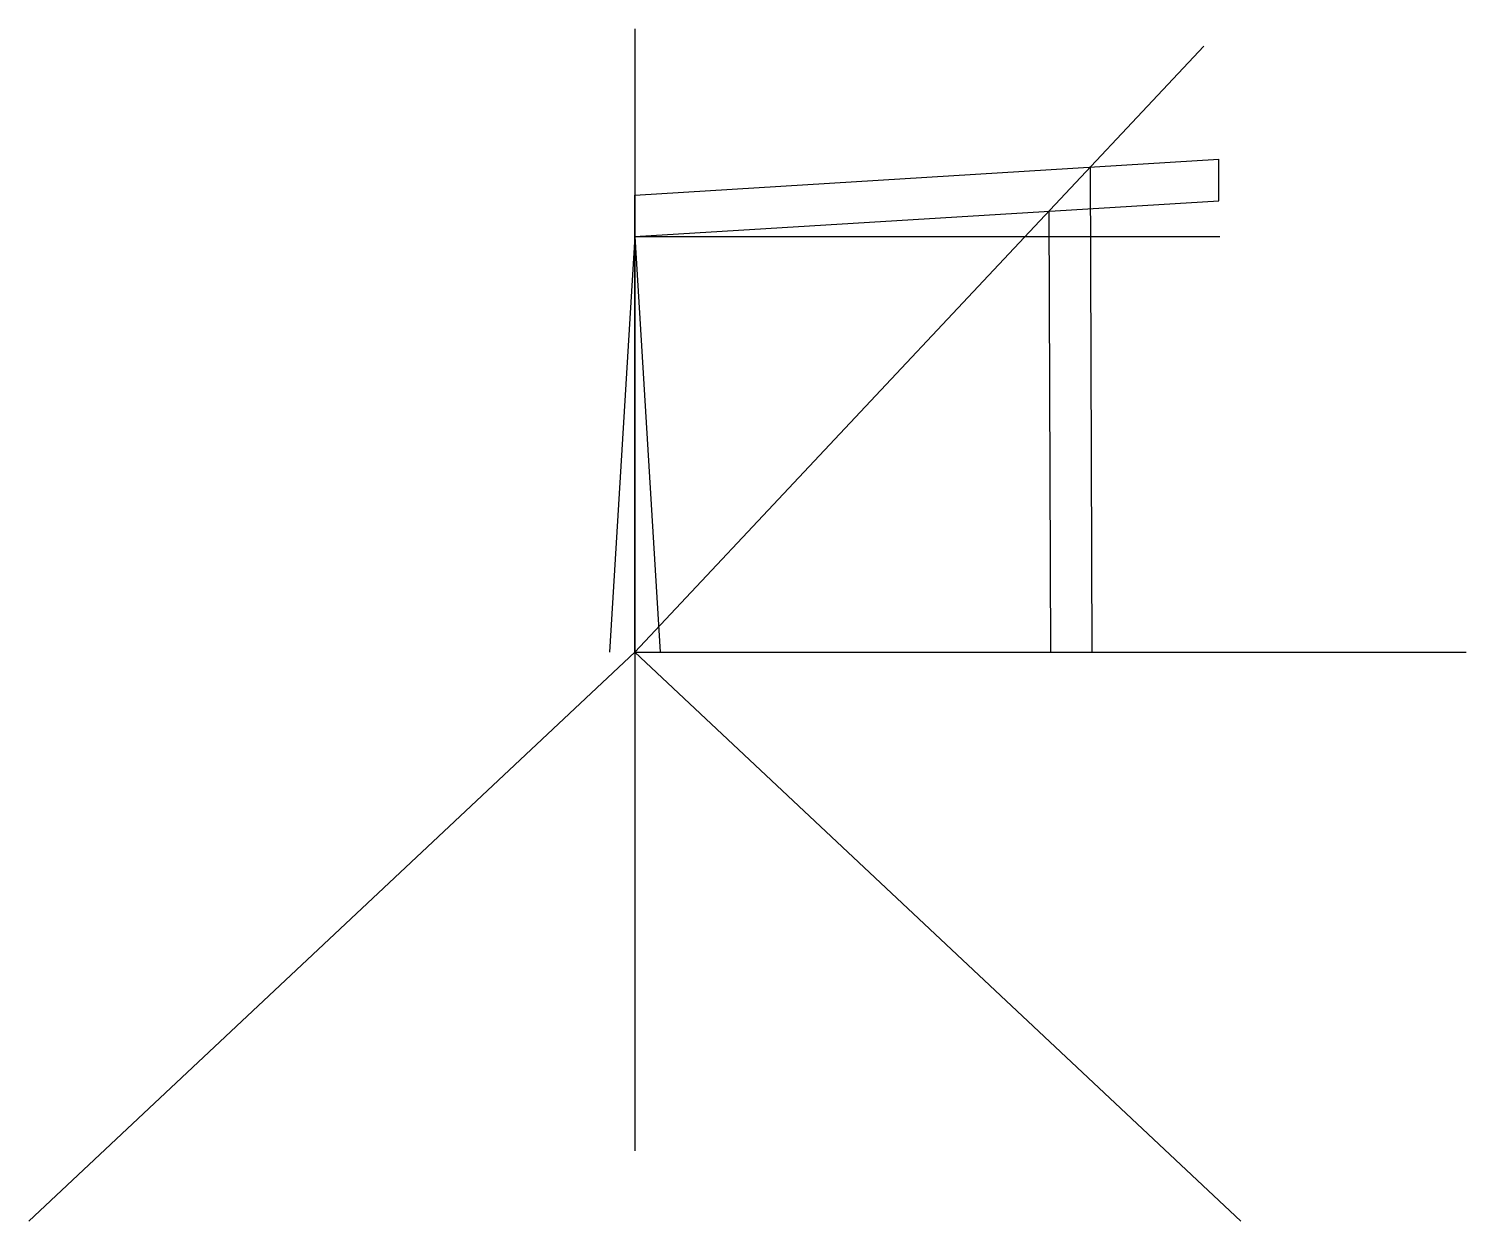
# Model space of a CAD drawing. Header units: millimetres. Extents: x -73 to 100, y -68 to 75.
import ezdxf

# ---------------------------------------------------------------- set-up
doc = ezdxf.new("R2010")
doc.units = ezdxf.units.MM
doc.layers.get('0').update_dxf_attribs({"linetype": 'CONTINUOUS'})

msp = doc.modelspace()

# ---------------------------------------------------------------- linework, layer by layer
for p, q in [((0, 75), (0, -60)), ((0, 0), (68.45, 72.9)), ((0, 55), (70.23, 59.3)), ((70.23, 54.3), (70.23, 59.3)), ((55, 0.02), (54.8, 58.35)), ((0, 50), (0, 55)), ((0, 50), (70.23, 54.3)), ((49.81, 53.05), (50, 0)), ((0, 50), (-3.06, 0)), ((0, 0), (0, 50)), ((0, 50), (3.06, 0)), ((0, 50), (70.36, 50)), ((0, 0), (-72.9, -68.45)), ((0, 0), (100, 0)), ((0, 0), (72.9, -68.45)), ((50, 0), (55, 0.02))]:
    msp.add_line(p, q)

doc.saveas('drawing.dxf')
